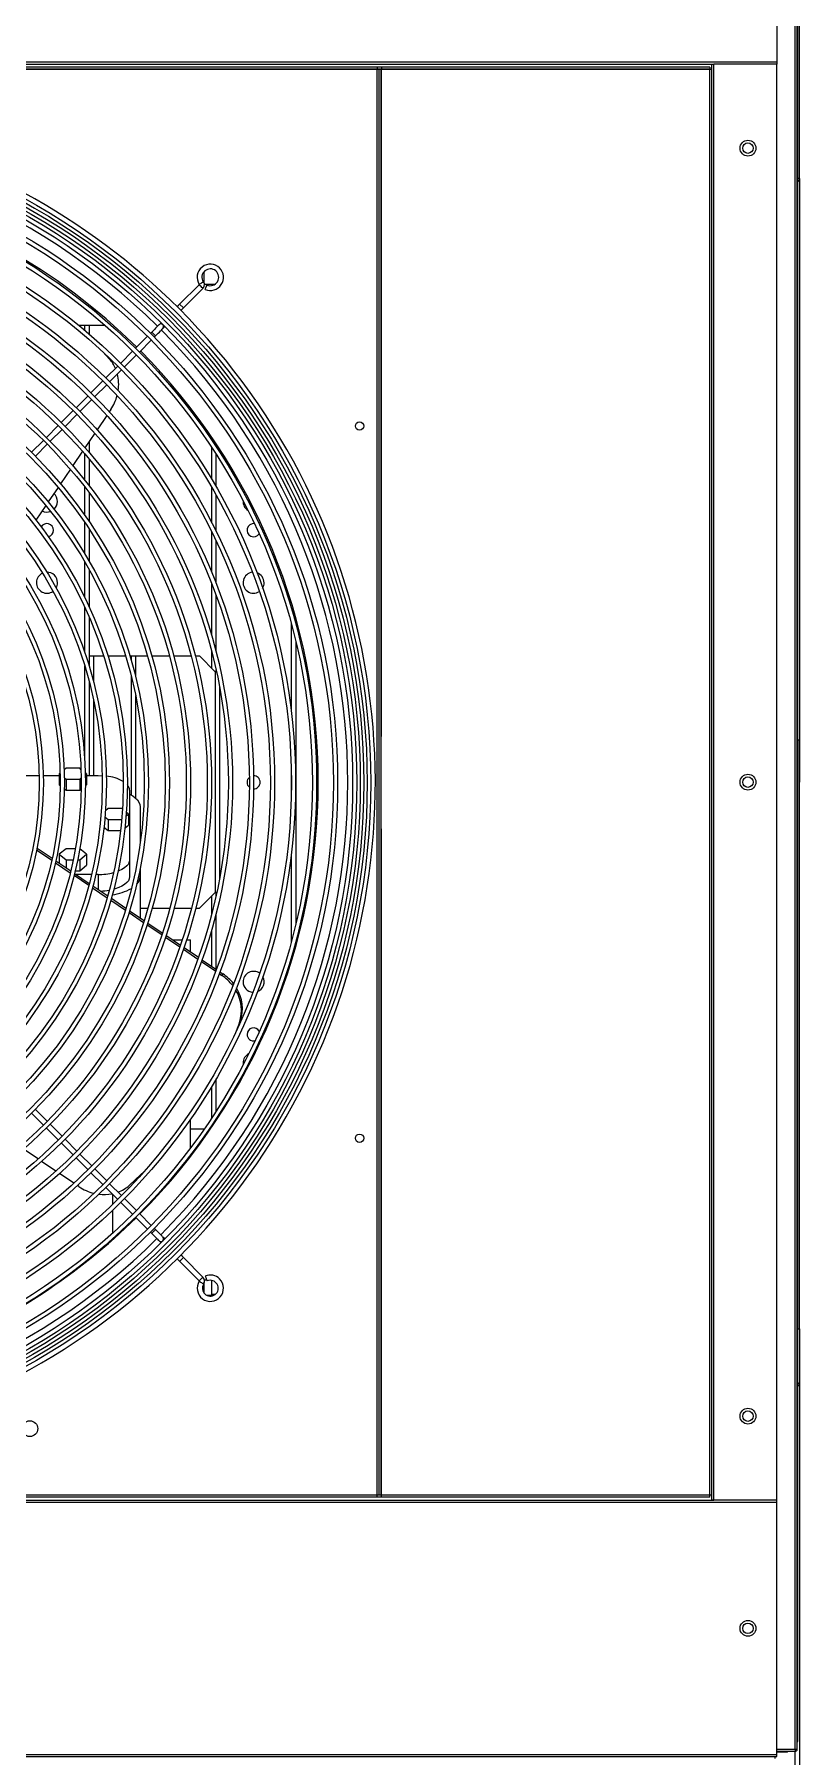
# Model space of a CAD drawing. Header units: inches. Extents: x 660 to 993, y -260 to -49.
# Drawn here: x 904.13 to 922.34, y -117.46 to -76.51 of the extents above; entities that cross this region are included whole.
import ezdxf

# ---------------------------------------------------------------- set-up
doc = ezdxf.new("R2010")
doc.units = ezdxf.units.IN
doc.header["$MEASUREMENT"] = 0
doc.layers.add('L48', color=7, linetype='Continuous')

msp = doc.modelspace()

# ---------------------------------------------------------------- linework, layer by layer
at = {"layer": 'L48', "color": 7, "linetype": 'Continuous', "lineweight": 15}
for p, q in [((922.334, -79.934), (922.334, -70.145)), ((921.797, -71.165), (921.797, -77.163)), ((922.233, -117.289), (922.233, -71.289)), ((922.282, -117.289), (922.282, -71.289)), ((922.297, -117.101), (922.297, -71.478)), ((872.297, -77.163), (921.797, -77.163)), ((873.797, -77.212), (920.297, -77.212)), ((873.797, -77.213), (920.248, -77.213)), ((912.289, -77.287), (880.387, -77.287)), ((912.289, -77.335), (880.387, -77.335)), ((880.387, -77.336), (912.289, -77.336)), ((920.199, -77.287), (904.297, -77.287)), ((920.199, -77.335), (904.297, -77.335)), ((904.297, -77.336), (920.199, -77.336)), ((912.289, -77.287), (912.289, -77.335)), ((912.289, -77.336), (912.289, -77.335)), ((912.289, -77.336), (912.289, -77.337)), ((912.289, -111.242), (912.289, -77.337)), ((912.29, -77.337), (912.289, -77.337)), ((912.29, -111.242), (912.29, -77.337)), ((912.29, -77.337), (912.338, -77.337)), ((912.338, -111.242), (912.338, -77.337)), ((912.338, -77.337), (912.386, -77.337)), ((912.386, -111.242), (912.386, -77.337)), ((912.387, -77.337), (912.386, -77.337)), ((912.387, -77.287), (912.387, -77.335)), ((912.387, -77.335), (912.387, -77.336)), ((912.387, -77.336), (912.387, -77.337)), ((912.387, -93.207), (912.387, -77.337)), ((920.199, -77.287), (920.199, -77.335)), ((920.199, -77.336), (920.199, -77.335)), ((920.199, -77.336), (920.199, -77.337)), ((920.199, -111.242), (920.199, -77.337)), ((920.2, -77.337), (920.199, -77.337)), ((920.2, -77.337), (920.248, -77.337)), ((920.2, -111.242), (920.2, -77.337)), ((920.248, -111.366), (920.248, -77.212)), ((920.248, -77.212), (920.297, -77.212)), ((920.349, -77.212), (920.297, -77.212)), ((920.297, -77.212), (920.297, -77.212)), ((920.297, -111.366), (920.297, -77.212)), ((921.797, -77.212), (920.297, -77.212)), ((920.36, -77.212), (920.36, -77.212)), ((921.797, -77.163), (921.797, -77.212)), ((921.797, -77.212), (921.797, -77.212)), ((921.797, -111.366), (921.797, -77.212)), ((922.334, -79.934), (922.297, -79.934)), ((922.334, -79.934), (922.334, -94.289)), ((908.171, -82.418), (908.171, -82.148)), ((908.051, -82.459), (907.587, -82.923)), ((907.678, -83.013), (908.142, -82.549)), ((908.415, -82.457), (908.179, -82.457)), ((907.678, -83.013), (907.587, -82.923)), ((905.18, -83.418), (905.8, -83.418)), ((905.327, -83.418), (905.327, -83.54)), ((905.433, -83.418), (905.433, -83.63)), ((907.146, -83.364), (907.1, -83.41)), ((907.19, -83.501), (907.236, -83.455)), ((906.823, -83.687), (906.54, -83.97)), ((906.63, -84.061), (906.913, -83.778)), ((906.924, -83.586), (906.893, -83.617)), ((906.984, -83.707), (907.015, -83.676)), ((905.764, -84.058), (905.919, -84.228)), ((906.469, -84.041), (906.186, -84.324)), ((906.277, -84.414), (906.56, -84.131)), ((905.762, -84.748), (905.479, -85.031)), ((906.116, -84.394), (905.833, -84.677)), ((905.923, -84.768), (906.206, -84.485)), ((905.408, -85.102), (905.126, -85.384)), ((905.57, -85.121), (905.853, -84.839)), ((905.055, -85.455), (904.772, -85.738)), ((904.863, -85.828), (905.145, -85.546)), ((905.216, -85.475), (905.499, -85.192)), ((905.855, -85.567), (905.625, -85.908)), ((905.95, -85.426), (905.913, -85.482)), ((904.701, -85.809), (904.418, -86.092)), ((904.509, -86.182), (904.792, -85.899)), ((905.567, -85.993), (905.336, -86.335)), ((904.348, -86.162), (904.065, -86.445)), ((904.155, -86.536), (904.438, -86.253)), ((905.433, -86.191), (905.433, -86.447)), ((908.348, -86.33), (908.348, -87.08)), ((905.278, -86.421), (905.046, -86.763)), ((905.327, -86.477), (905.327, -87.103)), ((905.433, -86.601), (905.433, -87.237)), ((908.453, -86.492), (908.453, -87.259)), ((904.988, -86.849), (904.755, -87.193)), ((904.697, -87.279), (904.463, -87.624)), ((905.327, -87.265), (905.327, -87.936)), ((905.433, -87.402), (905.433, -88.088)), ((908.348, -87.277), (908.348, -88.109)), ((908.453, -87.461), (908.453, -88.318)), ((904.405, -87.711), (904.17, -88.058)), ((905.327, -88.111), (905.327, -88.849)), ((905.433, -88.268), (905.433, -89.028)), ((908.348, -88.33), (908.348, -89.296)), ((908.453, -88.548), (908.453, -89.558)), ((905.327, -89.045), (905.327, -89.893)), ((905.433, -89.231), (905.433, -90.117)), ((908.348, -89.562), (908.348, -90.799)), ((908.453, -89.84), (908.453, -91.185)), ((905.327, -90.126), (905.327, -91.197)), ((905.433, -90.363), (905.433, -91.289)), ((910.243, -90.522), (910.243, -92.599)), ((905.433, -91.289), (905.433, -91.523)), ((905.433, -91.289), (905.539, -91.289)), ((905.539, -91.289), (905.779, -91.289)), ((905.539, -91.289), (905.539, -91.897)), ((905.884, -91.289), (906.303, -91.289)), ((906.407, -91.289), (906.432, -91.289)), ((906.432, -91.289), (906.433, -91.289)), ((906.432, -91.289), (906.432, -91.375)), ((906.433, -91.289), (906.433, -91.378)), ((906.433, -91.289), (906.539, -91.289)), ((906.539, -91.289), (906.824, -91.289)), ((906.539, -91.289), (906.539, -91.772)), ((906.928, -91.289), (907.343, -91.289)), ((907.446, -91.289), (907.86, -91.289)), ((907.964, -91.289), (908.058, -91.289)), ((908.058, -91.289), (908.433, -91.664)), ((908.348, -91.176), (908.348, -91.579)), ((910.349, -90.935), (910.349, -97.673)), ((905.327, -91.52), (905.327, -93.711)), ((908.433, -91.664), (908.433, -96.914)), ((908.433, -91.664), (908.464, -91.664)), ((908.453, -91.616), (908.453, -91.664)), ((905.433, -91.889), (905.433, -94.134)), ((906.432, -91.758), (906.432, -94.59)), ((906.433, -91.762), (906.433, -94.591)), ((908.539, -92.036), (908.539, -96.571)), ((905.539, -92.331), (905.539, -94.134)), ((906.539, -92.228), (906.539, -94.667)), ((922.334, -93.289), (922.297, -93.289)), ((922.338, -107.289), (922.334, -93.289)), ((903.892, -94.134), (904.245, -94.134)), ((904.345, -94.134), (904.724, -94.134)), ((904.744, -94.074), (904.724, -94.09)), ((904.724, -94.09), (904.744, -94.106)), ((904.724, -94.09), (904.724, -94.351)), ((904.886, -93.96), (904.841, -93.996)), ((904.846, -94.187), (904.886, -94.219)), ((905.21, -93.96), (904.886, -93.96)), ((905.241, -93.985), (905.21, -93.96)), ((905.21, -94.219), (905.246, -94.19)), ((905.372, -94.09), (905.344, -94.067)), ((905.345, -94.112), (905.372, -94.09)), ((905.372, -94.09), (905.372, -94.351)), ((905.372, -94.134), (905.648, -94.134)), ((905.648, -94.134), (905.745, -94.137)), ((910.243, -93.979), (910.243, -94.628)), ((904.724, -94.351), (904.747, -94.37)), ((904.846, -94.449), (904.886, -94.481)), ((904.886, -94.219), (905.21, -94.219)), ((904.886, -94.219), (904.886, -94.481)), ((904.886, -94.481), (905.21, -94.481)), ((905.21, -94.219), (905.21, -94.481)), ((905.21, -94.481), (905.246, -94.453)), ((905.347, -94.372), (905.372, -94.351)), ((906.398, -94.479), (906.398, -96.139)), ((905.888, -94.918), (905.824, -94.968)), ((906.212, -94.919), (905.888, -94.918)), ((906.227, -94.931), (906.212, -94.919)), ((906.372, -95.049), (906.322, -95.008)), ((906.648, -94.876), (906.648, -95.737)), ((905.788, -95.361), (905.884, -95.438)), ((905.812, -95.118), (905.884, -95.176)), ((905.884, -95.176), (906.208, -95.177)), ((905.884, -95.176), (905.884, -95.438)), ((906.208, -95.177), (906.208, -95.18)), ((906.208, -95.177), (906.208, -95.177)), ((906.289, -95.376), (906.372, -95.31)), ((906.316, -95.093), (906.372, -95.049)), ((906.372, -95.049), (906.372, -95.31)), ((912.387, -111.242), (912.387, -95.4)), ((905.884, -95.438), (906.182, -95.439)), ((904.186, -95.903), (904.544, -96.145)), ((904.196, -95.856), (904.554, -96.099)), ((904.633, -96.205), (904.987, -96.445)), ((904.643, -96.159), (904.998, -96.399)), ((904.886, -95.876), (904.724, -96.005)), ((904.724, -96.005), (904.886, -96.135)), ((904.724, -96.005), (904.724, -96.213)), ((905.108, -95.876), (904.886, -95.876)), ((904.886, -96.135), (905.057, -96.135)), ((904.886, -96.135), (904.886, -96.323)), ((905.16, -96.135), (905.21, -96.135)), ((905.21, -95.876), (905.209, -95.876)), ((905.372, -96.005), (905.21, -95.876)), ((905.21, -96.135), (905.372, -96.005)), ((905.21, -96.135), (905.21, -96.397)), ((905.372, -96.005), (905.372, -96.267)), ((906.398, -96.139), (906.398, -96.536)), ((910.243, -96.008), (910.243, -98.086)), ((904.994, -96.397), (904.999, -96.397)), ((905.075, -96.504), (905.427, -96.742)), ((905.086, -96.459), (905.439, -96.697)), ((905.101, -96.397), (905.21, -96.397)), ((905.492, -96.485), (905.124, -96.485)), ((905.21, -96.397), (905.372, -96.267)), ((905.648, -96.485), (905.594, -96.485)), ((905.648, -96.485), (905.648, -96.839)), ((906.648, -96.342), (906.648, -96.536)), ((906.648, -96.536), (906.648, -97.516)), ((905.514, -96.801), (905.864, -97.038)), ((905.526, -96.757), (905.876, -96.993)), ((905.879, -96.984), (905.865, -96.986)), ((905.964, -97.052), (906.312, -97.288)), ((908.433, -96.914), (908.058, -97.289)), ((908.348, -97), (908.348, -97.431)), ((908.47, -96.914), (908.433, -96.914)), ((908.453, -96.914), (908.453, -96.991)), ((905.951, -97.097), (906.298, -97.332)), ((906.385, -97.391), (906.731, -97.625)), ((906.398, -97.347), (906.745, -97.581)), ((906.648, -97.289), (906.832, -97.289)), ((906.936, -97.289), (907.351, -97.289)), ((907.454, -97.289), (907.868, -97.289)), ((907.971, -97.289), (908.058, -97.289)), ((908.453, -97.422), (908.453, -98.737)), ((906.817, -97.683), (907.162, -97.916)), ((906.831, -97.64), (907.176, -97.873)), ((908.348, -97.808), (908.348, -98.666)), ((907.248, -97.974), (907.591, -98.207)), ((907.262, -97.931), (907.606, -98.164)), ((907.422, -98.039), (907.648, -98.039)), ((907.677, -98.265), (908.02, -98.496)), ((907.692, -98.222), (908.035, -98.454)), ((907.753, -98.039), (907.844, -98.039)), ((907.844, -98.325), (907.844, -98.039)), ((908.105, -98.554), (908.447, -98.785)), ((908.12, -98.512), (908.462, -98.743)), ((908.532, -98.843), (908.593, -98.885)), ((908.547, -98.801), (908.618, -98.848)), ((908.593, -98.885), (908.618, -98.848)), ((909.009, -100.009), (908.933, -100.213)), ((909.034, -99.973), (908.994, -100.081)), ((909.034, -99.973), (909.009, -100.009)), ((909.098, -100.969), (909.1, -101.003)), ((908.348, -101.527), (908.348, -102.277)), ((908.453, -101.348), (908.453, -102.116)), ((904.065, -102.162), (904.348, -102.445)), ((904.438, -102.355), (904.155, -102.072)), ((907.844, -102.991), (907.844, -102.308)), ((904.418, -102.516), (904.701, -102.799)), ((904.792, -102.708), (904.509, -102.425)), ((905.145, -103.062), (904.863, -102.779)), ((908.17, -102.539), (907.844, -102.539)), ((904.219, -103.25), (903.877, -103.018)), ((904.772, -102.87), (905.055, -103.152)), ((905.499, -103.415), (905.216, -103.133)), ((904.646, -103.539), (904.305, -103.308)), ((905.072, -103.827), (904.731, -103.597)), ((905.126, -103.223), (905.408, -103.506)), ((905.479, -103.577), (905.762, -103.859)), ((905.853, -103.769), (905.57, -103.486)), ((905.193, -103.909), (905.157, -103.885)), ((905.833, -103.93), (906.116, -104.213)), ((906.206, -104.123), (905.923, -103.84)), ((906, -104.326), (906, -104.098)), ((906.186, -104.284), (906.469, -104.567)), ((906.56, -104.476), (906.277, -104.193)), ((906, -105.011), (906, -104.465)), ((906.54, -104.637), (906.823, -104.92)), ((906.913, -104.83), (906.63, -104.547)), ((906.893, -104.991), (906.924, -105.022)), ((907.015, -104.931), (906.984, -104.9)), ((907.1, -105.197), (907.146, -105.243)), ((907.236, -105.153), (907.19, -105.107)), ((908.142, -106.058), (907.678, -105.594)), ((907.587, -105.685), (908.051, -106.149)), ((908.142, -106.058), (908.051, -106.149)), ((908.171, -106.442), (908.171, -106.2)), ((908.176, -106.122), (908.231, -106.122)), ((908.344, -106.138), (908.344, -106.497)), ((908.428, -106.477), (908.344, -106.477)), ((908.394, -106.497), (908.241, -106.497)), ((922.297, -107.289), (922.338, -107.289)), ((922.334, -107.289), (922.334, -108.645)), ((922.334, -108.645), (922.297, -108.645)), ((922.334, -108.645), (922.334, -118.434)), ((873.797, -111.366), (920.248, -111.366)), ((873.797, -111.367), (920.297, -111.367)), ((912.289, -111.243), (880.387, -111.243)), ((912.289, -111.244), (880.387, -111.244)), ((912.289, -111.291), (880.387, -111.291)), ((920.199, -111.243), (904.297, -111.243)), ((920.199, -111.244), (904.297, -111.244)), ((920.199, -111.291), (904.297, -111.291)), ((912.289, -111.242), (912.29, -111.242)), ((912.289, -111.243), (912.289, -111.242)), ((912.289, -111.244), (912.289, -111.243)), ((912.289, -111.291), (912.289, -111.244)), ((912.29, -111.242), (912.338, -111.242)), ((912.338, -111.242), (912.386, -111.242)), ((912.386, -111.242), (912.387, -111.242)), ((912.387, -111.243), (912.387, -111.242)), ((912.387, -111.243), (912.387, -111.244)), ((912.387, -111.291), (912.387, -111.244)), ((920.199, -111.242), (920.2, -111.242)), ((920.199, -111.243), (920.199, -111.242)), ((920.199, -111.244), (920.199, -111.243)), ((920.199, -111.291), (920.199, -111.244)), ((920.2, -111.242), (920.248, -111.242)), ((920.297, -111.366), (920.248, -111.366)), ((920.297, -111.366), (920.297, -111.367)), ((921.797, -111.366), (920.297, -111.366)), ((920.349, -111.367), (920.297, -111.367)), ((920.36, -111.366), (920.36, -111.367)), ((921.797, -111.366), (921.797, -111.367)), ((921.797, -111.415), (921.797, -111.367)), ((872.297, -111.415), (921.797, -111.415)), ((921.797, -117.413), (921.797, -111.415)), ((922.282, -117.116), (922.297, -117.101)), ((872.297, -117.413), (921.797, -117.413)), ((872.297, -117.462), (921.797, -117.462)), ((921.748, -117.462), (921.748, -117.51)), ((921.797, -117.289), (922.233, -117.289)), ((921.797, -117.29), (922.233, -117.29)), ((921.797, -117.338), (922.233, -117.338)), ((921.797, -117.351), (922.047, -117.351)), ((921.797, -117.462), (921.797, -117.413)), ((921.797, -117.463), (921.797, -117.462)), ((922.047, -117.351), (922.059, -117.338)), ((922.107, -117.29), (922.108, -117.289)), ((922.229, -117.29), (922.229, -117.289)), ((922.229, -118.433), (922.229, -117.338)), ((922.233, -117.289), (922.282, -117.289)), ((922.233, -117.29), (922.233, -117.338))]:
    msp.add_line(p, q, dxfattribs=at)
at = {"layer": 'L48', "color": 7, "linetype": 'Continuous', "lineweight": 15, "flags": 128}
for points in [[(908.142, -82.549), (908.139, -82.546), (908.129, -82.536), (908.114, -82.522), (908.097, -82.504), (908.079, -82.486), (908.064, -82.471), (908.054, -82.462), (908.051, -82.459)], [(908.053, -82.451), (908.058, -82.448), (908.071, -82.44), (908.09, -82.428), (908.112, -82.414), (908.133, -82.4), (908.149, -82.39)], [(908.195, -82.571), (908.197, -82.566), (908.203, -82.552), (908.212, -82.531), (908.222, -82.507), (908.232, -82.484), (908.239, -82.467)], [(907.587, -82.923), (907.556, -82.954), (907.528, -82.982)], [(907.619, -83.073), (907.646, -83.045), (907.678, -83.013)], [(907.1, -83.41), (907.093, -83.417), (907.08, -83.43), (907.063, -83.447), (907.041, -83.469), (907.015, -83.495), (906.987, -83.523), (906.956, -83.554), (906.924, -83.586)], [(907.015, -83.676), (907.046, -83.645), (907.077, -83.614), (907.106, -83.585), (907.131, -83.56), (907.153, -83.538), (907.171, -83.52), (907.183, -83.508), (907.19, -83.501)], [(907.015, -83.676), (907.011, -83.673), (907.002, -83.663), (906.987, -83.648), (906.97, -83.631), (906.952, -83.614), (906.938, -83.599), (906.928, -83.589), (906.924, -83.586), (906.924, -83.586)], [(906.398, -94.572), (906.471, -94.615), (906.533, -94.662), (906.583, -94.713), (906.619, -94.766), (906.641, -94.821), (906.648, -94.876)], [(906.398, -96.139), (906.39, -96.188), (906.368, -96.237), (906.33, -96.283), (906.279, -96.326), (906.215, -96.365), (906.139, -96.4), (906.124, -96.406)], [(906.398, -96.536), (906.39, -96.585), (906.368, -96.633), (906.33, -96.679), (906.279, -96.723), (906.215, -96.762), (906.139, -96.797), (906.053, -96.827), (906.023, -96.835)], [(906.743, -103.549), (906.659, -103.63), (906.392, -103.877)], [(907.015, -104.931), (907.011, -104.935), (907.002, -104.945), (906.987, -104.959), (906.97, -104.977), (906.952, -104.994), (906.938, -105.009), (906.928, -105.018), (906.924, -105.022), (906.924, -105.022)], [(906.924, -105.022), (906.956, -105.053), (906.987, -105.084), (907.015, -105.113), (907.041, -105.138), (907.063, -105.16), (907.08, -105.178), (907.093, -105.19), (907.1, -105.197)], [(907.19, -105.107), (907.183, -105.1), (907.171, -105.087), (907.153, -105.07), (907.131, -105.048), (907.106, -105.022), (907.077, -104.994), (907.046, -104.963), (907.015, -104.931)], [(907.528, -105.626), (907.556, -105.653), (907.587, -105.685)], [(907.678, -105.594), (907.675, -105.597), (907.665, -105.607), (907.65, -105.622), (907.633, -105.64), (907.615, -105.657), (907.6, -105.672), (907.59, -105.682), (907.587, -105.685)], [(907.678, -105.594), (907.646, -105.563), (907.619, -105.535)], [(908.195, -106.036), (908.196, -106.04), (908.202, -106.052), (908.21, -106.071), (908.219, -106.094), (908.229, -106.117), (908.237, -106.136), (908.242, -106.148), (908.244, -106.151)], [(908.053, -106.156), (908.057, -106.158), (908.068, -106.166), (908.085, -106.177), (908.106, -106.19), (908.127, -106.203), (908.144, -106.214), (908.156, -106.221), (908.159, -106.223)]]:
    msp.add_lwpolyline(points, dxfattribs=at)
at = {"layer": 'L48', "color": 7, "linetype": 'Continuous', "lineweight": 15}
for centre, radius in [((896.297, -94.304), 15.837), ((896.297, -94.304), 15.754), ((896.297, -94.304), 15.672), ((896.297, -94.304), 15.589), ((896.297, -94.304), 15.507), ((896.297, -94.304), 15.407), ((921.109, -79.212), 0.188), ((896.297, -94.304), 15.05), ((896.297, -94.304), 14.95), ((921.109, -79.212), 0.125), ((896.297, -94.304), 14.55), ((896.297, -94.304), 14.45), ((896.297, -94.304), 14.05), ((896.297, -94.304), 13.95), ((896.297, -94.304), 13.55), ((896.297, -94.304), 13.45), ((896.297, -94.304), 13.05), ((896.297, -94.304), 12.95), ((896.297, -94.304), 12.55), ((896.297, -94.304), 12.45), ((896.297, -94.304), 12.05), ((896.297, -94.304), 11.95), ((896.297, -94.304), 11.55), ((896.297, -94.304), 11.45), ((896.297, -94.304), 11.05), ((896.297, -94.304), 10.95), ((896.297, -94.304), 10.55), ((896.297, -94.304), 10.45), ((896.297, -94.304), 10.05), ((896.297, -94.304), 9.95), ((896.297, -94.304), 9.55), ((896.297, -94.304), 9.45), ((896.297, -94.304), 9.05), ((896.297, -94.304), 8.95), ((896.297, -94.304), 8.55), ((896.297, -94.304), 8.45), ((911.868, -85.82), 0.0995), ((896.297, -94.304), 8.05), ((896.297, -94.304), 7.95), ((921.109, -94.289), 0.188), ((921.109, -94.289), 0.125), ((911.868, -102.759), 0.0995), ((921.109, -109.366), 0.188), ((921.109, -109.366), 0.125), ((904.026, -109.664), 0.188), ((921.109, -114.413), 0.188), ((921.109, -114.414), 0.125)]:
    msp.add_circle(centre, radius, dxfattribs=at)
for centre, radius, start, end in [((896.297, -94.304), 15.947, 45, 176.11), ((896.338, -94.289), 15.25, 45.3122, 134.908), ((896.338, -94.289), 14.548, 45.3272, 106.4399), ((922.229, -79.934), 0.106, 310.2282, 0), ((908.318, -82.283), 0.313, 45, 212.4871), ((908.318, -82.283), 0.2, 246.955, 212.4871), ((908.318, -82.283), 0.313, 246.955, 45), ((908.048, -82.455), 0.00685, 315, 32.4871), ((908.048, -82.455), 0.132, 315, 14.0106), ((896.297, -94.304), 15.947, 183.89, 45), ((907.144, -83.456), 0.064, 315.4073, 134.5927), ((896.338, -94.289), 15.25, 315.092, 44.8312), ((905.283, -84.79), 0.849, 23.6604, 41.5022), ((896.338, -94.289), 14.548, 0, 44.8231), ((905.159, -84.828), 0.979, 351.238, 14.4592), ((905.04, -84.809), 1.1, 325.8688, 344.8383), ((904.432, -87.617), 0.25, 0, 48.9993), ((904.432, -87.617), 0.25, 313.1651, 0), ((909.348, -87.617), 0.25, 176.3426, 237.9162), ((904.432, -87.617), 0.25, 242.8331, 289.9377), ((904.432, -88.297), 0.156, 0, 150.457), ((904.432, -88.297), 0.156, 282.4262, 0), ((909.348, -88.297), 0.156, 82.8374, 326.593), ((904.432, -89.547), 0.25, 115.0737, 305.5586), ((904.432, -89.547), 0.25, 0, 90.6727), ((904.432, -89.547), 0.25, 329.9597, 0), ((909.348, -89.547), 0.25, 96.8117, 303.2409), ((909.348, -89.547), 0.25, 0, 70.8473), ((909.348, -89.547), 0.25, 329.2053, 0), ((905.741, -95.185), 1.044, 61.0623, 84.2812), ((909.348, -94.293), 0.156, 130.5007, 229.593), ((909.348, -94.293), 0.156, 0, 90.6959), ((906.2, -94.487), 0.198, 2.2027, 42.2597), ((896.338, -94.289), 14.548, 315.0964, 0), ((909.348, -94.293), 0.156, 269.3978, 0), ((905.657, -95.01), 1.475, 269.6629, 284.0496), ((906.373, -96.522), 0.276, 314.8001, 357.0963), ((905.654, -95.35), 1.531, 272.0782, 279.7577), ((905.796, -95.648), 1.335, 278.2411, 298.8745), ((907.977, -99.797), 1.1, 37.3837, 55.9615), ((908.002, -99.761), 1.101, 37.9998, 55.9597), ((909.348, -99.039), 0.25, 55.1097, 180), ((909.348, -99.039), 0.25, 180, 265.0033), ((909.348, -99.039), 0.25, 291.4541, 28.6588), ((908.133, -99.715), 0.925, 341.4244, 31.6661), ((908.156, -99.678), 0.926, 341.4444, 32.384), ((909.348, -100.289), 0.156, 29.5226, 180), ((909.348, -100.289), 0.156, 180, 281.2019), ((909.348, -100.969), 0.25, 118.1029, 180), ((905.809, -103.002), 1.096, 235.8372, 256.2258), ((905.827, -103.238), 0.853, 290.2488, 311.4748), ((905.792, -103.108), 0.988, 262.9016, 281.0447), ((896.338, -94.289), 14.548, 292.014, 314.5923), ((896.338, -94.289), 15.25, 225.1688, 314.611), ((907.144, -105.151), 0.064, 225.4071, 44.5929), ((908.048, -106.153), 0.132, 327.5129, 45), ((908.318, -106.325), 0.313, 45, 113.045), ((908.318, -106.325), 0.313, 147.5129, 45), ((908.048, -106.153), 0.00685, 327.5129, 45), ((908.318, -106.325), 0.188, 147.5129, 225), ((908.318, -106.325), 0.188, 225, 113.045), ((922.229, -108.645), 0.106, 0, 49.7718), ((922.233, -117.289), 0.0488, 270, 0), ((922.233, -117.289), 0.001, 270, 0)]:
    msp.add_arc(centre, radius, start, end, dxfattribs=at)
msp.add_open_spline([(908.175, -82.423), (908.175, -82.423), (908.175, -82.423), (908.172, -82.419), (908.166, -82.413), (908.159, -82.405), (908.153, -82.396), (908.15, -82.391), (908.149, -82.39)], degree=3, knots=[0, 0, 0, 0, 0.147416, 0.322706, 0.504539, 0.703068, 0.930958, 1, 1, 1, 1], dxfattribs=at)

doc.saveas('drawing.dxf')
